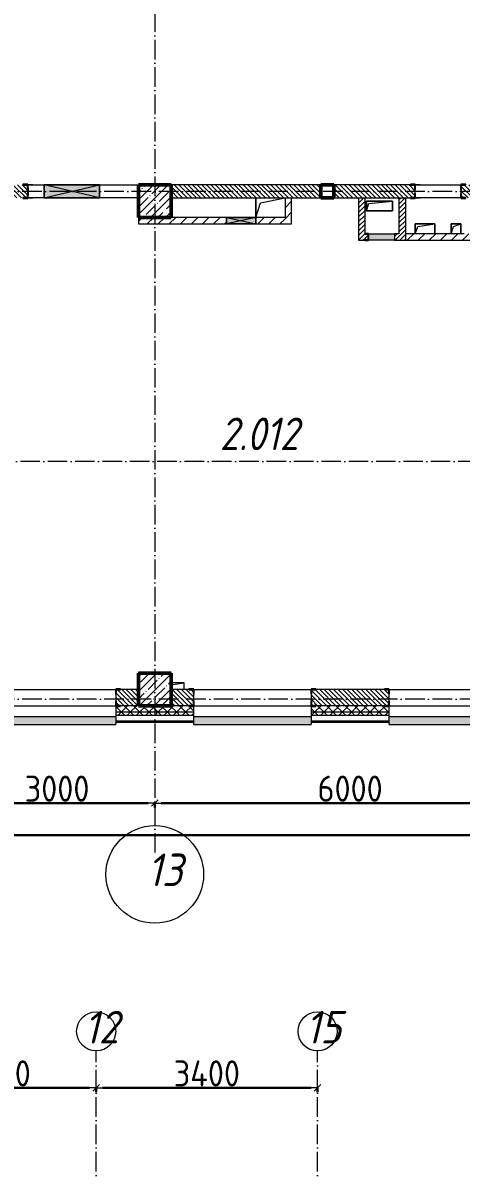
# Model space of a CAD drawing. Header units: millimetres. Extents: x -213536 to 1564669, y -45299 to 942238.
# Drawn here: x 3333 to 10062, y 507097 to 524684 of the extents above; entities that cross this region are included whole.
import ezdxf

# ---------------------------------------------------------------- set-up
doc = ezdxf.new("R2010")
doc.units = ezdxf.units.MM
doc.linetypes.add('50_200_ШТРИХ_1Т_ш5_п1_п1_', pattern=[700, 500, -100, 0, -100])
for name, color, linetype, lineweight in [('3.1) ЖБ окна 1.2 м', 102, 'Continuous', 30), ('3.3) Вычитаем ЖБбалки 0.4м -', 31, 'Continuous', 30), ('A-____-____-DIMS', 7, 'Continuous', 9), ('A-DETL-GENF-OTLN', 7, 'Continuous', 9), ('A-FLOR-____-OTLN', 7, 'Continuous', 9), ('A-GENM-____-MCUT', 7, 'Continuous', 25), ('A-GENM-____-OTLN', 7, 'Continuous', 9), ('A-GENM-____-OTLN-1', 7, 'Continuous', 25), ('A-GLAZ-____-OTLN', 7, 'Continuous', 9), ('A-WALL-____-MCUT', 7, 'Continuous', 13), ('A-WALL-____-MCUT-1', 7, 'Continuous', 9), ('A-WALL-____-OTLN', 7, 'Continuous', 9), ('A-WALL-____-PATT-1', 7, 'Continuous', 9), ('A-WALL-FNSH-MCUT-1', 7, 'Continuous', 9), ('I-WALL-____-OTLN', 7, 'Continuous', 9), ('S-COLS-____-MCUT', 7, 'Continuous', 50), ('S-COLS-____-OTLN', 7, 'Continuous', 9), ('S-GRID-____-IDEN', 7, 'Continuous', 9), ('S-GRID-____-OTLN-1', 7, '50_200_ШТРИХ_1Т_ш5_п1_п1_', 9), ('Марки помещений', 7, 'Continuous', 9)]:
    doc.layers.add(name, color=color, linetype=linetype, lineweight=lineweight)
doc.layers.add('A-GLAZ-____-OTLN-1', color=7, linetype='Continuous', lineweight=9, true_color=0xc0c0c0)
doc.styles.add('ISOCPEUR_I', font='isocpeui.ttf', dxfattribs={"width": 0.9, "height": 2.5})
doc.styles.add('ISOCPEUR_I_2', font='isocpeui.ttf', dxfattribs={"width": 0.85, "height": 2.3})
doc.styles.add('ISOCPEUR_I_9', font='isocpeui.ttf', dxfattribs={"width": 0.9, "height": 250})
doc.styles.add('СПДС', font='isocpeur.ttf', dxfattribs={"width": 0.9})
doc.dimstyles.new('Размера А3', dxfattribs={"dimtxt": 200, "dimasz": 100, "dimexe": 70, "dimexo": 100, "dimgap": 20, "dimtad": 1, "dimdec": 0, "dimrnd": 10, "dimzin": 0, "dimdsep": 46, "dimtxsty": 'СПДС', "dimblk": 'ARROWHEAD_6', "dimcen": 1, "dimclrd": 256, "dimclre": 256, "dimclrt": 256, "dimazin": 0, "dimtfac": 1, "dimtdec": 0, "dimtmove": 2, "dimatfit": 3, "dimfxl": 1, "dimtolj": 1, "dimtzin": 0, "dimarcsym": 0})
pattern_1 = [(45, (-15591.66, 459015.94), (-70.71068, 70.71068), []), (135, (-15591.66, 459015.94), (-70.71068, -70.71068), [])]
pattern_2 = [(135, (-15591.663, 459015.94), (-35.35534, -35.35534), [])]
pattern_3 = [(45, (-15591.663, 459015.94), (-35.35534, 35.35534), [])]
pattern_4 = [(45, (-15591.66, 459015.94), (-84.85281, 84.85281), [])]

# ---------------------------------------------------------------- blocks, each defined once
blk = doc.blocks.new('BSC_Колонна _Прямоугольная - 500х500-V49-АР1_План отверстий 2 этажа в осях 1-64_Ю-ЯЯ')
at = {"layer": 'S-COLS-____-OTLN'}
h = blk.add_hatch(dxfattribs=at)
h.set_pattern_fill('FP_59', color=256, style=0, pattern_type=2)
h.set_pattern_definition([(45, (-20950, -55431.04), (-114.04925, 114.04925), []), (45, (-20835.95, -55431.04), (-114.04925, 114.04925), [201.613, -40.323, 3.353, -36.97])])
h.paths.add_polyline_path([(-250, -250), (250, -250), (250, 250), (-250, 250)], flags=0)
at = {"layer": 'S-COLS-____-MCUT'}
for p, q in [((250, 250), (-250, 250)), ((-250, 250), (-250, -250)), ((250, -250), (250, 250)), ((-250, -250), (250, -250))]:
    blk.add_line(p, q, dxfattribs=at)
blk = doc.blocks.new('BSC_Колонна _Прямоугольная - 500х500-V50-АР1_План отверстий 2 этажа в осях 1-64_Ю-ЯЯ')
at = {"layer": 'S-COLS-____-OTLN'}
h = blk.add_hatch(dxfattribs=at)
h.set_pattern_fill('FP_60', color=256, style=0, pattern_type=2)
h.set_pattern_definition([(45, (-20950, -62931.04), (-114.04925, 114.04925), []), (45, (-20835.95, -62931.04), (-114.04925, 114.04925), [201.613, -40.323, 3.353, -36.97])])
h.paths.add_polyline_path([(-250, -250), (250, -250), (250, 250), (-250, 250)], flags=0)
at = {"layer": 'S-COLS-____-MCUT'}
for p, q in [((250, 250), (-250, 250)), ((-250, 250), (-250, -250)), ((250, -250), (250, 250)), ((-250, -250), (250, -250))]:
    blk.add_line(p, q, dxfattribs=at)
blk = doc.blocks.new('Фахверк_СКБ_Уголок - 250_2700-27497298-АР1_План отверстий 2 этажа в осях 1-64_Ю-ЯЯ')
at = {"layer": 'A-GENM-____-MCUT'}
for p, q in [((200, 181), (125, 181)), ((125, 181), (125, 106)), ((200, 175), (200, 181)), ((125, 106), (131, 106)), ((131, 106), (131, 175)), ((131, 175), (200, 175)), ((131, -6), (125, -6)), ((125, -6), (125, -81)), ((125, -81), (200, -81)), ((131, -75), (131, -6)), ((200, -75), (131, -75)), ((200, -81), (200, -75))]:
    blk.add_line(p, q, dxfattribs=at)
blk = doc.blocks.new('154_Стойка_СКБ_Уголок - СМ-2180_200-28268025-АР1_План отверстий 2 этажа в осях 1-64_Ю-ЯЯ')
at = {"layer": 'A-GENM-____-MCUT'}
for p, q in [((125, 156), (125, 81)), ((200, 156), (125, 156)), ((125, 81), (131, 81)), ((131, 19), (125, 19)), ((125, 19), (125, -56)), ((131, 81), (131, 150)), ((131, 150), (200, 150)), ((131, -50), (131, 19)), ((200, 150), (200, 156)), ((125, -56), (200, -56)), ((200, -50), (131, -50)), ((200, -56), (200, -50))]:
    blk.add_line(p, q, dxfattribs=at)
blk = doc.blocks.new('Фахверк_СКБ_Уголок - 200_3960_зеркало-28268689-АР1_План отверстий 2 этажа в осях 1-64_Ю-ЯЯ')
at = {"layer": 'A-GENM-____-MCUT'}
for p, q in [((200, 156), (125, 156)), ((125, 156), (125, 81)), ((125, 81), (131, 81)), ((131, 19), (125, 19)), ((125, 19), (125, -56)), ((131, 81), (131, 150)), ((131, 150), (200, 150)), ((131, -50), (131, 19)), ((200, 150), (200, 156)), ((125, -56), (200, -56)), ((200, -50), (131, -50)), ((200, -56), (200, -50))]:
    blk.add_line(p, q, dxfattribs=at)
blk = doc.blocks.new('Стойка_Влож_Уголок_Опорный - Уголок-28213941-АР1_План отверстий 2 этажа в осях 1-64_Ю-ЯЯ')
at = {"layer": 'A-GENM-____-OTLN'}
for p, q in [((-212, -6), (-212, 0)), ((0, 0), (0, -6)), ((-212, -75), (-212, -6)), ((-212, -6), (-206, -6)), ((-212, -75), (-206, -75)), ((-6, -6), (0, -6)), ((-6, -75), (0, -75)), ((0, -6), (0, -75))]:
    blk.add_line(p, q, dxfattribs=at)
blk = doc.blocks.new('154_Стойка_СКБ_Уголок - СМ-2480_200-28346303-АР1_План отверстий 2 этажа в осях 1-64_Ю-ЯЯ')
at = {"layer": 'A-GENM-____-MCUT'}
for p, q in [((125, 156), (125, 81)), ((200, 156), (125, 156)), ((125, 81), (131, 81)), ((131, 19), (125, 19)), ((125, 19), (125, -56)), ((131, 81), (131, 150)), ((131, 150), (200, 150)), ((131, -50), (131, 19)), ((200, 150), (200, 156)), ((125, -56), (200, -56)), ((200, -50), (131, -50)), ((200, -56), (200, -50))]:
    blk.add_line(p, q, dxfattribs=at)
blk = doc.blocks.new('Стойка_Влож_Полоса боковая - Полоса-V150-АР1_План отверстий 2 этажа в осях 1-64_Ю-ЯЯ')
at = {"layer": 'A-GENM-____-OTLN'}
for p, q in [((-5, 60), (0, 60)), ((-5, -60), (-5, 60)), ((0, 31), (0, -31)), ((0, -60), (-5, -60))]:
    blk.add_line(p, q, dxfattribs=at)
blk = doc.blocks.new('AR_Отверстие Ниша - Лючок-32403922-АР1_План отверстий 2 этажа в осях 1-64_Ю-ЯЯ')
at = {"layer": 'A-GLAZ-____-OTLN'}
blk.add_hatch(color=256, dxfattribs=at).paths.add_polyline_path([(-200, 50), (-200, -50), (200, -50), (200, 50)], flags=0)
for p, q in [((-200, 50), (200, 50)), ((-200, -50), (-200, 50)), ((200, -50), (-200, -50))]:
    blk.add_line(p, q, dxfattribs=at)
blk = doc.blocks.new('154_Фахверк_СКБ_Швеллер - Тип_100_3960_зеркало-29769493-АР1_План отверстий 2 этажа в осях 1-64_Ю-ЯЯ')
at = {"layer": 'A-GENM-____-MCUT'}
for p, q in [((175, 50), (125, 50)), ((125, 50), (125, -50)), ((128, 47), (175, 47)), ((128, -47), (128, 47)), ((175, 47), (175, 50)), ((125, -50), (175, -50)), ((175, -47), (128, -47)), ((175, -50), (175, -47))]:
    blk.add_line(p, q, dxfattribs=at)
blk = doc.blocks.new('AR_Отверстие прямоугольное _в плите_ - AR_Отверстие прямоугольное _в плите_-30229441-АР1_План отверстий 2 этажа в осях 1-64_Ю-ЯЯ')
at = {"layer": 'A-GENM-____-OTLN'}
for p, q in [((150, 75), (-150, 75)), ((-150, 75), (-150, -75)), ((-150, -75), (-113, 37)), ((-113, 37), (150, 75)), ((150, -75), (150, 75))]:
    blk.add_line(p, q, dxfattribs=at)
blk = doc.blocks.new('AR_Отверстие прямоугольное _в плите_ - AR_Отверстие прямоугольное _в плите_-30423627-АР1_План отверстий 2 этажа в осях 1-64_Ю-ЯЯ')
at = {"layer": 'A-GENM-____-OTLN'}
for p, q in [((75, 75), (-75, 75)), ((-75, 75), (-75, -75)), ((-75, -75), (-37, 37)), ((-37, 37), (75, 75)), ((75, -75), (75, 75))]:
    blk.add_line(p, q, dxfattribs=at)
blk = doc.blocks.new('AR_Отверстие прямоугольное _в плите_ - AR_Отверстие прямоугольное _в плите_-V155-АР1_План отверстий 2 этажа в осях 1-64_Ю-ЯЯ')
at = {"layer": 'A-GENM-____-OTLN'}
for p, q in [((200, 75), (-200, 75)), ((-200, 75), (-200, -75)), ((-200, -75), (-163, 37)), ((-163, 37), (200, 75)), ((200, -75), (200, 75)), ((-200, -75), (200, -75))]:
    blk.add_line(p, q, dxfattribs=at)
blk = doc.blocks.new('AR_Отверстие прямоугольное _в плите_ - AR_Отверстие прямоугольное _в плите_-V167-АР1_План отверстий 2 этажа в осях 1-64_Ю-ЯЯ')
at = {"layer": 'A-GENM-____-OTLN'}
for p, q in [((100, 50), (-100, 50)), ((-100, -50), (-75, 25)), ((-75, 25), (100, 50)), ((100, -50), (100, 50))]:
    blk.add_line(p, q, dxfattribs=at)
blk = doc.blocks.new('AR_Отверстие прямоугольное _в плите_ - AR_Отверстие прямоугольное _в плите_-V196-АР1_План отверстий 2 этажа в осях 1-64_Ю-ЯЯ')
at = {"layer": 'A-GENM-____-OTLN'}
for p, q in [((-225, 150), (-225, -150)), ((-225, -150), (-150, 75)), ((-150, 75), (225, 150))]:
    blk.add_line(p, q, dxfattribs=at)
blk = doc.blocks.new('Отлив_СКБ - Отлив витража_120_НВФ-31885687-АР1_План отверстий 2 этажа в осях 1-64_Ю-ЯЯ')
at = {"layer": 'A-GLAZ-____-OTLN-1'}
for points in [[(0, 0), (0, -2), (1800, -2), (1800, 0), (1023, 0)], [(0, -83), (0, -120), (1800, -120), (1800, -2), (0, -2), (0, -63)]]:
    blk.add_hatch(color=256, dxfattribs=at).paths.add_polyline_path(points, flags=0)
at = {"layer": 'A-GLAZ-____-OTLN'}
for p, q in [((0, 0), (1800, 0)), ((1800, -2), (0, -2)), ((0, -120), (0, -83)), ((0, -120), (1800, -120)), ((1800, -83), (1800, -120))]:
    blk.add_line(p, q, dxfattribs=at)
blk = doc.blocks.new('BSC_Колонна _Прямоугольная1 - 200х200 _металл_-35201446-АР1_План отверстий 2 этажа в осях 1-64_Ю-ЯЯ')
at = {"layer": 'S-COLS-____-MCUT'}
for p, q in [((100, 100), (-100, 100)), ((-100, 100), (-100, -100)), ((100, -100), (100, 100)), ((-100, -100), (100, -100))]:
    blk.add_line(p, q, dxfattribs=at)
blk = doc.blocks.new('AR_Отверстие прямоугольное _в стене_ - AR_Отверстие прямоугольное _в стене__ОВ-36815002-АР1_План отверстий 2 этажа в осях 1-64_Ю-ЯЯ')
at = {"layer": 'A-GLAZ-____-OTLN'}
blk.add_hatch(color=256, dxfattribs=at).paths.add_polyline_path([(225, -50), (225, 50), (-225, 50), (-225, -50)], flags=0)
at = {"layer": 'A-DETL-GENF-OTLN'}
for p, q in [((-225, -50), (-225, 50)), ((-225, 50), (225, 50)), ((225, 50), (-225, -50)), ((-225, 50), (225, -50)), ((225, 50), (-225, 50)), ((-225, 50), (-225, -50)), ((225, 50), (225, -50)), ((225, -50), (225, 50)), ((225, -50), (-225, -50)), ((-225, -50), (225, -50))]:
    blk.add_line(p, q, dxfattribs=at)
blk = doc.blocks.new('AR_Отверстие прямоугольное _в стене_ - AR_Отверстие прямоугольное _в стене__ОВ-36798040-АР1_План отверстий 2 этажа в осях 1-64_Ю-ЯЯ')
at = {"layer": 'A-GLAZ-____-OTLN'}
blk.add_hatch(color=256, dxfattribs=at).paths.add_polyline_path([(425, -100), (425, 100), (-425, 100), (-425, -100)], flags=0)
at = {"layer": 'A-DETL-GENF-OTLN'}
for p, q in [((-425, -100), (-425, 100)), ((-425, 100), (425, 100)), ((425, 100), (-425, -100)), ((-425, 100), (425, -100)), ((425, 100), (-425, 100)), ((-425, 100), (-425, -100)), ((425, 100), (425, -100)), ((425, -100), (425, 100)), ((425, -100), (-425, -100)), ((-425, -100), (425, -100))]:
    blk.add_line(p, q, dxfattribs=at)
blk = doc.blocks.new('Ось сетки - Круг_Ø6_00__ISO-2_5_0_9K_-25732049-АР1_План отверстий 2 этажа в осях 1-64_А-ГГ')
at = {"layer": 'S-GRID-____-IDEN'}
blk.add_circle((0, 0), 3, dxfattribs=at)
blk = doc.blocks.new('Ось сетки - Круг_Ø6_00__ISO-2_5_0_9K_-25732049-АР1_План отверстий 2 этажа в осях 1-64_Ю-ЯЯ')
at = {"layer": 'S-GRID-____-IDEN'}
blk.add_circle((0, 0), 3, dxfattribs=at)
blk = doc.blocks.new('ARROWHEAD_6')
at = {"color": 0, "linetype": 'Continuous'}
for p, q in [((0, 0), (-1, 0)), ((-0.5, -0.5), (0.5, 0.5))]:
    blk.add_line(p, q, dxfattribs=at)
blk = doc.blocks.new('*D5564')
at = {"layer": 'A-____-____-DIMS', "lineweight": -2, "transparency": 16777216}
for p, q in [((2358, 512710), (2358, 512634)), ((2458, 512704), (5258, 512704)), ((5358, 512710), (5358, 512634))]:
    blk.add_line(p, q, dxfattribs=at)
at = {"layer": 'Defpoints', "color": 0, "lineweight": 30, "transparency": 16777216}
for p in [(2358, 512810), (5358, 512810), (5358, 512704)]:
    blk.add_point(p, dxfattribs=at)
at = {"layer": 'A-____-____-DIMS', "lineweight": -2, "transparency": 16777216, "xscale": 100, "yscale": 100, "zscale": 100, "rotation": 180}
blk.add_blockref('ARROWHEAD_6', (2358, 512704), dxfattribs=at)
at = {"layer": 'A-____-____-DIMS', "lineweight": -2, "transparency": 16777216, "xscale": 100, "yscale": 100, "zscale": 100}
blk.add_blockref('ARROWHEAD_6', (5358, 512704), dxfattribs=at)
at = {"layer": 'A-____-____-DIMS', "transparency": 16777216, "insert": (3858, 512924), "char_height": 400, "width": 2.49, "attachment_point": 5, "style": 'СПДС'}
blk.add_mtext('\\A1;3000', dxfattribs=at)
blk = doc.blocks.new('*D5565')
at = {"layer": 'A-____-____-DIMS', "lineweight": -2, "transparency": 16777216}
for p, q in [((5358, 512710), (5358, 512634)), ((5458, 512704), (11258, 512704)), ((11358, 512710), (11358, 512634))]:
    blk.add_line(p, q, dxfattribs=at)
at = {"layer": 'Defpoints', "color": 0, "lineweight": 30, "transparency": 16777216}
for p in [(5358, 512810), (11358, 512810), (11358, 512704)]:
    blk.add_point(p, dxfattribs=at)
at = {"layer": 'A-____-____-DIMS', "lineweight": -2, "transparency": 16777216, "xscale": 100, "yscale": 100, "zscale": 100, "rotation": 180}
blk.add_blockref('ARROWHEAD_6', (5358, 512704), dxfattribs=at)
at = {"layer": 'A-____-____-DIMS', "lineweight": -2, "transparency": 16777216, "xscale": 100, "yscale": 100, "zscale": 100}
blk.add_blockref('ARROWHEAD_6', (11358, 512704), dxfattribs=at)
at = {"layer": 'A-____-____-DIMS', "transparency": 16777216, "insert": (8358, 512924), "char_height": 400, "width": 2.49, "attachment_point": 5, "style": 'СПДС'}
blk.add_mtext('\\A1;6000', dxfattribs=at)
blk = doc.blocks.new('*D5556')
at = {"layer": 'A-____-____-DIMS', "lineweight": -2, "transparency": 16777216}
for p, q in [((-17942, 512214), (-17942, 512138)), ((-17842, 512208), (55358, 512208)), ((55458, 512214), (55458, 512138))]:
    blk.add_line(p, q, dxfattribs=at)
at = {"layer": 'Defpoints', "color": 0, "lineweight": 30, "transparency": 16777216}
for p in [(-17942, 512314), (55458, 512314), (55458, 512208)]:
    blk.add_point(p, dxfattribs=at)
at = {"layer": 'A-____-____-DIMS', "lineweight": -2, "transparency": 16777216, "xscale": 100, "yscale": 100, "zscale": 100, "rotation": 180}
blk.add_blockref('ARROWHEAD_6', (-17942, 512208), dxfattribs=at)
at = {"layer": 'A-____-____-DIMS', "lineweight": -2, "transparency": 16777216, "xscale": 100, "yscale": 100, "zscale": 100}
blk.add_blockref('ARROWHEAD_6', (55458, 512208), dxfattribs=at)
at = {"layer": 'A-____-____-DIMS', "transparency": 16777216, "insert": (18758, 512428), "char_height": 400, "width": 3.19, "attachment_point": 5, "style": 'СПДС'}
blk.add_mtext('\\A1;73400', dxfattribs=at)
blk = doc.blocks.new('*D5652')
at = {"layer": 'A-____-____-DIMS', "lineweight": -2, "transparency": 16777216}
for p, q in [((1458, 508337), (1458, 508261)), ((1558, 508331), (4358, 508331)), ((4458, 508337), (4458, 508261))]:
    blk.add_line(p, q, dxfattribs=at)
at = {"layer": 'Defpoints', "color": 0, "lineweight": 30, "transparency": 16777216}
for p in [(1458, 508437), (4458, 508437), (4458, 508331)]:
    blk.add_point(p, dxfattribs=at)
at = {"layer": 'A-____-____-DIMS', "lineweight": -2, "transparency": 16777216, "xscale": 100, "yscale": 100, "zscale": 100, "rotation": 180}
blk.add_blockref('ARROWHEAD_6', (1458, 508331), dxfattribs=at)
at = {"layer": 'A-____-____-DIMS', "lineweight": -2, "transparency": 16777216, "xscale": 100, "yscale": 100, "zscale": 100}
blk.add_blockref('ARROWHEAD_6', (4458, 508331), dxfattribs=at)
at = {"layer": 'A-____-____-DIMS', "transparency": 16777216, "insert": (2958, 508551), "char_height": 400, "attachment_point": 5, "style": 'СПДС'}
blk.add_mtext('\\A1;3000', dxfattribs=at)
blk = doc.blocks.new('*D5653')
at = {"layer": 'A-____-____-DIMS', "lineweight": -2, "transparency": 16777216}
for p, q in [((4458, 508337), (4458, 508261)), ((4558, 508331), (7758, 508331)), ((7858, 508337), (7858, 508261))]:
    blk.add_line(p, q, dxfattribs=at)
at = {"layer": 'Defpoints', "color": 0, "lineweight": 30, "transparency": 16777216}
for p in [(4458, 508437), (7858, 508437), (7858, 508331)]:
    blk.add_point(p, dxfattribs=at)
at = {"layer": 'A-____-____-DIMS', "lineweight": -2, "transparency": 16777216, "xscale": 100, "yscale": 100, "zscale": 100, "rotation": 180}
blk.add_blockref('ARROWHEAD_6', (4458, 508331), dxfattribs=at)
at = {"layer": 'A-____-____-DIMS', "lineweight": -2, "transparency": 16777216, "xscale": 100, "yscale": 100, "zscale": 100}
blk.add_blockref('ARROWHEAD_6', (7858, 508331), dxfattribs=at)
at = {"layer": 'A-____-____-DIMS', "transparency": 16777216, "insert": (6158, 508551), "char_height": 400, "attachment_point": 5, "style": 'СПДС'}
blk.add_mtext('\\A1;3400', dxfattribs=at)
blk = doc.blocks.new('2этаж')
at = {"layer": 'S-GRID-____-OTLN-1', "color": 251, "ltscale": 0.6, "true_color": 0x636466}
for p, q in [((5358.3, 549630.9), (5358.3, 511907.5)), ((88482.7, 522097), (-20260.4, 522097)), ((59888.4, 517947), (-20260.4, 517947)), ((88482.7, 514297), (-20260.4, 514297)), ((4458.3, 454533.3), (4458.3, 508896.9)), ((7858.3, 454533.3), (7858.3, 508896.9))]:
    blk.add_line(p, q, dxfattribs=at)
at = {"layer": 'S-GRID-____-IDEN', "xscale": 250, "yscale": 250, "zscale": 99.99999999999993, "rotation": 180}
blk.add_blockref('Ось сетки - Круг_Ø6_00__ISO-2_5_0_9K_-25732049-АР1_План отверстий 2 этажа в осях 1-64_Ю-ЯЯ', (5358.3, 511607.5), dxfattribs=at)
at = {"layer": 'S-GRID-____-IDEN', "char_height": 500, "width": 346.329, "attachment_point": 1}
for s, insert, style in [('13', (5243.2, 511927.3), 'ISOCPEUR_I_9'), ('12', (4272.7, 509511.5), 'ISOCPEUR_I'), ('15', (7672.7, 509511.5), 'ISOCPEUR_I')]:
    blk.add_mtext(s, dxfattribs=dict(at, insert=insert, style=style))
at = {"layer": 'A-____-____-DIMS'}
for base, p1, p2, picture, middle in [((5358.3, 512704.4), (2358.3, 512810.5), (5358.3, 512810.5), '*D5564', (3858.3, 512924.4)), ((11358.3, 512704.4), (5358.3, 512810.5), (11358.3, 512810.5), '*D5565', (8358.3, 512924.4)), ((55458.3, 512207.6), (-17941.7, 512313.7), (55458.3, 512313.7), '*D5556', (18758.3, 512427.6)), ((4458.3, 508330.7), (1458.3, 508436.8), (4458.3, 508436.8), '*D5652', (2958.3, 508550.7)), ((7858.3, 508330.7), (4458.3, 508436.8), (7858.3, 508436.8), '*D5653', (6158.3, 508550.7))]:
    dim = blk.add_linear_dim(base=base, p1=p1, p2=p2, dimstyle='Размера А3', override={"dimtxt": 400}, dxfattribs=at)
    dim.commit()
    dim.dimension.update_dxf_attribs({"geometry": picture, "text_midpoint": middle})

msp = doc.modelspace()

# ---------------------------------------------------------------- hatches: boundary and pattern name
at = {"layer": 'A-WALL-____-PATT-1'}
h = msp.add_hatch(dxfattribs=at)
h.set_pattern_fill('FP_6', color=256, style=0, pattern_type=2)
h.set_pattern_definition(pattern_2)
h.paths.add_polyline_path([(3333.3, 521997), (3402.3, 521997), (3402.3, 522066), (3408.3, 522066), (3408.3, 522128), (3402.3, 522128), (3402.3, 522197), (2608.3, 522197), (2608.3, 521997)], flags=0)
h = msp.add_hatch(dxfattribs=at)
h.set_pattern_fill('FP_6', color=256, style=0, pattern_type=2)
h.set_pattern_definition(pattern_2)
h.paths.add_polyline_path([(11014.3, 521997), (11108.3, 521997), (11108.3, 522197), (11014.3, 522197), (11014.3, 522128), (11008.3, 522128), (11008.3, 522066), (11014.3, 522066)], flags=0)
h.paths.add_polyline_path([(8108.3, 521997), (9352.3, 521997), (9352.3, 522066), (9358.3, 522066), (9358.3, 522128), (9352.3, 522128), (9352.3, 522197), (8108.3, 522197), (8108.3, 522023.4)], flags=0)
h.paths.add_polyline_path([(7908.3, 521997), (7908.3, 522197), (5608.3, 522197), (5608.3, 521997), (7370.7, 521997)], flags=0)
h.paths.add_polyline_path([(10108.3, 521997), (10302.3, 521997), (10302.3, 522066), (10308.3, 522066), (10308.3, 522128), (10302.3, 522128), (10302.3, 522197), (10064.3, 522197), (10064.3, 522128), (10058.3, 522128), (10058.3, 522066), (10064.3, 522066), (10064.3, 521997)], flags=0)
h = msp.add_hatch(dxfattribs=at)
h.set_pattern_fill('FP_4', color=256, style=0, pattern_type=2)
h.set_pattern_definition(pattern_4)
h.paths.add_polyline_path([(7370.7, 521597), (7458.3, 521597), (7458.3, 521997), (7358.3, 521997), (7358.3, 521597)], flags=0)
h = msp.add_hatch(dxfattribs=at)
h.set_pattern_fill('FP_5', color=256, style=0, pattern_type=2)
h.set_pattern_definition(pattern_3)
h.paths.add_polyline_path([(8588.3, 521347), (8588.3, 521997), (8488.3, 521997), (8488.3, 521347)], flags=0)
h = msp.add_hatch(dxfattribs=at)
h.set_pattern_fill('FP_5', color=256, style=0, pattern_type=2)
h.set_pattern_definition(pattern_3)
h.paths.add_polyline_path([(9138.2, 521347), (9208.3, 521347), (9208.3, 521997), (9108.3, 521997), (9108.3, 521347)], flags=0)
h = msp.add_hatch(dxfattribs=at)
h.set_pattern_fill('FP_4', color=256, style=0, pattern_type=2)
h.set_pattern_definition(pattern_4)
h.paths.add_polyline_path([(7358.3, 521597), (7358.3, 521697), (6908.3, 521697), (6908.3, 521597)], flags=0)
h.paths.add_polyline_path([(6458.3, 521597), (6458.3, 521697), (5108.3, 521697), (5108.3, 521597), (5608.3, 521597)], flags=0)
h = msp.add_hatch(dxfattribs=at)
h.set_pattern_fill('FP_5', color=256, style=0, pattern_type=2)
h.set_pattern_definition(pattern_3)
h.paths.add_polyline_path([(9108.3, 521347), (9108.3, 521447), (9038.3, 521447), (9038.3, 521347)], flags=0)
h.paths.add_polyline_path([(8588.3, 521350), (8635.3, 521350), (8635.3, 521444), (8588.3, 521444), (8588.3, 521397)], flags=0)
h = msp.add_hatch(dxfattribs=at)
h.set_pattern_fill('FP_4', color=256, style=0, pattern_type=2)
h.set_pattern_definition(pattern_4)
h.paths.add_polyline_path([(11258.3, 521347), (11258.3, 521447), (9208.3, 521447), (9208.3, 521347), (10905.7, 521347)], flags=0)
h = msp.add_hatch(dxfattribs=at)
h.set_pattern_fill('FP_6', color=256, style=0, pattern_type=2)
h.set_pattern_definition(pattern_2)
h.paths.add_polyline_path([(4764.3, 514197), (5108.3, 514197), (5108.3, 514447), (4764.3, 514447), (4764.3, 514378), (4758.3, 514378), (4758.3, 514266), (4764.3, 514266)], flags=0)
h.paths.add_polyline_path([(2951.9, 514197), (2952.3, 514197), (2952.3, 514266), (2958.3, 514266), (2958.3, 514378), (2952.3, 514378), (2951.9, 514447), (2608.3, 514447), (2608.3, 514197), (2883.3, 514197)], flags=0)
h = msp.add_hatch(dxfattribs=at)
h.set_pattern_fill('FP_6', color=256, style=0, pattern_type=2)
h.set_pattern_definition(pattern_2)
h.paths.add_polyline_path([(10905.7, 514197), (11108.3, 514197), (11108.3, 514447), (10764.3, 514447), (10764.3, 514378), (10758.3, 514378), (10758.3, 514266), (10764.3, 514266), (10764.3, 514197), (10833.3, 514197)], flags=0)
h.paths.add_polyline_path([(8883.3, 514197), (8952.3, 514197), (8952.3, 514266), (8958.3, 514266), (8958.3, 514378), (8952.3, 514378), (8952.3, 514447), (7764.3, 514447), (7764.3, 514378), (7758.3, 514378), (7758.3, 514266), (7764.3, 514266), (7764.3, 514197), (8254.4, 514197)], flags=0)
h.paths.add_polyline_path([(5702.3, 514197), (5952.3, 514197), (5952.3, 514266), (5958.3, 514266), (5958.3, 514378), (5952.3, 514378), (5952.3, 514447), (5608.3, 514447), (5608.3, 514197)], flags=0)
h = msp.add_hatch(dxfattribs=at)
h.set_pattern_fill('FP_1', color=256, style=0, pattern_type=2)
h.set_pattern_definition(pattern_1)
h.paths.add_polyline_path([(58708.3, 514047), (58708.3, 514097), (52358.3, 514097), (52358.3, 514047), (58628.2, 514047)], flags=0)
h.paths.add_polyline_path([(51358.3, 514047), (51358.3, 514097), (49408.3, 514097), (49408.3, 514047), (49790.7, 514047)], flags=0)
h.paths.add_polyline_path([(48408.3, 514047), (48408.3, 514097), (47308.3, 514097), (47308.3, 514047), (48023.2, 514047)], flags=0)
h.paths.add_polyline_path([(45508.3, 514047), (45508.3, 514097), (44308.3, 514097), (44308.3, 514047), (44488.2, 514047)], flags=0)
h.paths.add_polyline_path([(42508.3, 514047), (42508.3, 514097), (41308.3, 514097), (41308.3, 514047), (41836.9, 514047)], flags=0)
h.paths.add_polyline_path([(39508.3, 514047), (39508.3, 514097), (38308.3, 514097), (38308.3, 514047), (39185.7, 514047)], flags=0)
h.paths.add_polyline_path([(35308.3, 514047), (36508.3, 514047), (36508.3, 514097), (35308.3, 514097)], flags=0)
h.paths.add_polyline_path([(32999.4, 514047), (33508.3, 514047), (33508.3, 514097), (32308.3, 514097), (32308.3, 514047)], flags=0)
h.paths.add_polyline_path([(28758.3, 514047), (30508.3, 514047), (30508.3, 514097), (28758.3, 514097)], flags=0)
h.paths.add_polyline_path([(25758.3, 514047), (26958.3, 514047), (26958.3, 514097), (25758.3, 514097)], flags=0)
h.paths.add_polyline_path([(23958.3, 514047), (23958.3, 514097), (22758.3, 514097), (22758.3, 514047), (23278.2, 514047)], flags=0)
h.paths.add_polyline_path([(17958.3, 514047), (17958.3, 514097), (16758.3, 514097), (16758.3, 514047)], flags=0)
h.paths.add_polyline_path([(19758.3, 514047), (20958.3, 514047), (20958.3, 514097), (19758.3, 514097)], flags=0)
h.paths.add_polyline_path([(14958.3, 514047), (14958.3, 514097), (13758.3, 514097), (13758.3, 514047), (14440.7, 514047)], flags=0)
h.paths.add_polyline_path([(11958.3, 514047), (11958.3, 514097), (10758.3, 514097), (10758.3, 514047), (11789.4, 514047)], flags=0)
h.paths.add_polyline_path([(7758.3, 514047), (8958.3, 514047), (8958.3, 514097), (7758.3, 514097)], flags=0)
h.paths.add_polyline_path([(5958.3, 514047), (5958.3, 514097), (4758.3, 514097), (4758.3, 514047), (5603.2, 514047)], flags=0)
h.paths.add_polyline_path([(2951.9, 514047), (2958.3, 514047), (2958.3, 514097), (1758.3, 514097), (1758.3, 514047), (2068.2, 514047)], flags=0)
h.paths.add_polyline_path([(758.3, 514047), (758.3, 514097), (-9041.7, 514097), (-9041.7, 514047), (300.7, 514047)], flags=0)
h.paths.add_polyline_path([(-10041.7, 514047), (-10041.7, 514097), (-18141.7, 514097), (-18141.7, 514047), (-12071.8, 514047)], flags=0)
h = msp.add_hatch(dxfattribs=at)
h.set_pattern_fill('FP_1', color=256, style=0, pattern_type=2)
h.set_pattern_definition(pattern_1)
h.paths.add_polyline_path([(58628.2, 514097), (58708.3, 514097), (58708.3, 514197), (52358.3, 514197), (52358.3, 514097), (55093.2, 514097)], flags=0)
h.paths.add_polyline_path([(49408.3, 514097), (51358.3, 514097), (51358.3, 514197), (49483.3, 514197), (49483.3, 514191), (49408.3, 514191)], flags=0)
h.paths.add_polyline_path([(48408.3, 514097), (48408.3, 514191), (48333.3, 514191), (48333.3, 514197), (47383.3, 514197), (47383.3, 514191), (47308.3, 514191), (47308.3, 514097), (48023.2, 514097)], flags=0)
h.paths.add_polyline_path([(44488.2, 514097), (45508.3, 514097), (45508.3, 514191), (45433.3, 514191), (45433.3, 514197), (44383.3, 514197), (44383.3, 514191), (44308.3, 514191), (44308.3, 514097), (44383.3, 514097)], flags=0)
h.paths.add_polyline_path([(42508.3, 514097), (42508.3, 514191), (42433.3, 514191), (42433.3, 514197), (41383.3, 514197), (41383.3, 514191), (41308.3, 514191), (41308.3, 514097), (41836.9, 514097)], flags=0)
h.paths.add_polyline_path([(38743.8, 514097), (39508.3, 514097), (39508.3, 514191), (39433.3, 514191), (39433.3, 514197), (38383.3, 514197), (38383.3, 514191), (38308.3, 514191), (38308.3, 514097), (38658.3, 514097)], flags=0)
h.paths.add_polyline_path([(36433.3, 514097), (36508.3, 514097), (36508.3, 514191), (36433.3, 514191), (36433.3, 514197), (35383.3, 514197), (35383.3, 514191), (35308.3, 514191), (35308.3, 514097), (35650.7, 514097)], flags=0)
h.paths.add_polyline_path([(32308.3, 514097), (33508.3, 514097), (33508.3, 514191), (33433.3, 514191), (33433.3, 514197), (32383.3, 514197), (32383.3, 514191), (32308.3, 514191)], flags=0)
h.paths.add_polyline_path([(26883.3, 514097), (26958.3, 514097), (26958.3, 514191), (26883.3, 514191), (26883.3, 514197), (25833.3, 514197), (25833.3, 514191), (25758.3, 514191), (25758.3, 514097), (26813.2, 514097)], flags=0)
h.paths.add_polyline_path([(28833.3, 514097), (30508.3, 514097), (30508.3, 514191), (30433.3, 514191), (30433.3, 514197), (28833.3, 514197), (28833.3, 514191), (28758.3, 514191), (28758.3, 514097)], flags=0)
h.paths.add_polyline_path([(23883.3, 514097), (23958.3, 514097), (23958.3, 514191), (23883.3, 514191), (23883.3, 514197), (22833.3, 514197), (22833.3, 514191), (22758.3, 514191), (22758.3, 514097), (23608.3, 514097)], flags=0)
h.paths.add_polyline_path([(20958.3, 514097), (20958.3, 514191), (20883.3, 514191), (20883.3, 514197), (19833.3, 514197), (19833.3, 514191), (19758.3, 514191), (19758.3, 514097), (20626.9, 514097)], flags=0)
h.paths.add_polyline_path([(16758.3, 514097), (17958.3, 514097), (17958.3, 514191), (17883.3, 514191), (17883.3, 514197), (16833.3, 514197), (16833.3, 514191), (16758.3, 514191)], flags=0)
h.paths.add_polyline_path([(14958.3, 514097), (14958.3, 514191), (14883.3, 514191), (14883.3, 514197), (13833.3, 514197), (13833.3, 514191), (13758.3, 514191), (13758.3, 514097), (14883.3, 514097)], flags=0)
h.paths.add_polyline_path([(11108.3, 514097), (11958.3, 514097), (11958.3, 514191), (11883.3, 514191), (11883.3, 514197), (10833.3, 514197), (10833.3, 514191), (10758.3, 514191), (10758.3, 514097), (10905.7, 514097)], flags=0)
h.paths.add_polyline_path([(8958.3, 514097), (8958.3, 514191), (8883.3, 514191), (8883.3, 514197), (7833.3, 514197), (7833.3, 514191), (7758.3, 514191), (7758.3, 514097), (8254.4, 514097)], flags=0)
h.paths.add_polyline_path([(5958.3, 514097), (5958.3, 514191), (5883.3, 514191), (5883.3, 514197), (4833.3, 514197), (4833.3, 514191), (4758.3, 514191), (4758.3, 514097), (5883.3, 514097)], flags=0)
h.paths.add_polyline_path([(2958.3, 514097), (2958.3, 514191), (2883.3, 514191), (2883.3, 514197), (1833.3, 514197), (1833.3, 514191), (1758.3, 514191), (1758.3, 514097), (2951.9, 514097)], flags=0)
h.paths.add_polyline_path([(758.3, 514097), (758.3, 514191), (683.3, 514191), (683.3, 514197), (-9041.7, 514197), (-9041.7, 514097), (300.7, 514097)], flags=0)
h.paths.add_polyline_path([(-10041.7, 514097), (-10041.7, 514197), (-18041.7, 514197), (-18041.7, 514097), (-12071.8, 514097)], flags=0)
h = msp.add_hatch(dxfattribs=at)
h.set_pattern_fill('FP_3', color=256, style=0, pattern_type=2)
h.set_pattern_definition([(45, (-15591.66, 459015.94), (-85.53659, 85.53659), []), (45, (-15534.64, 459015.94), (-85.53659, 85.53659), [])])
h.paths.add_polyline_path([(29623.3, 513947), (29623.3, 513967), (28758.3, 513967), (28758.3, 513947), (29464.4, 513947)], flags=0)
h.paths.add_polyline_path([(26813.2, 513947), (26958.3, 513947), (26958.3, 513967), (25758.3, 513967), (25758.3, 513947)], flags=0)
h.paths.add_polyline_path([(23278.2, 513947), (23958.3, 513947), (23958.3, 513967), (22758.3, 513967), (22758.3, 513947)], flags=0)
h.paths.add_polyline_path([(20958.3, 513947), (20958.3, 513967), (19758.3, 513967), (19758.3, 513947), (20626.9, 513947)], flags=0)
h.paths.add_polyline_path([(17958.3, 513947), (17958.3, 513967), (16758.3, 513967), (16758.3, 513947)], flags=0)
h.paths.add_polyline_path([(14958.3, 513947), (14958.3, 513967), (13758.3, 513967), (13758.3, 513947), (14440.7, 513947)], flags=0)
h.paths.add_polyline_path([(11789.4, 513947), (11958.3, 513947), (11958.3, 513967), (10758.3, 513967), (10758.3, 513947), (10905.7, 513947)], flags=0)
h.paths.add_polyline_path([(8958.3, 513947), (8958.3, 513967), (7758.3, 513967), (7758.3, 513947), (8254.4, 513947)], flags=0)
h.paths.add_polyline_path([(5603.2, 513947), (5958.3, 513947), (5958.3, 513967), (4758.3, 513967), (4758.3, 513947)], flags=0)
h.paths.add_polyline_path([(1758.3, 513947), (2958.3, 513947), (2958.3, 513967), (1758.3, 513967)], flags=0)
h.paths.add_polyline_path([(758.3, 513947), (758.3, 513967), (-9041.7, 513967), (-9041.7, 513947), (300.7, 513947)], flags=0)
h.paths.add_polyline_path([(-10041.7, 513947), (-10041.7, 513967), (-18271.7, 513967), (-18271.7, 513947), (-12071.8, 513947)], flags=0)

# ---------------------------------------------------------------- linework, layer by layer
at = {"layer": '3.3) Вычитаем ЖБбалки 0.4м -'}
msp.add_lwpolyline([(5108.3, 514447), (5108.3, 514697), (5608.3, 514697), (5608.3, 514447)], dxfattribs=at)
at = {"layer": 'A-FLOR-____-OTLN'}
for p, q in [((6908.3, 521697), (6908.3, 521997)), ((8608.3, 521947), (9008.3, 521947)), ((8608.3, 521797), (8608.3, 521947)), ((9008.3, 521947), (9008.3, 521797)), ((9008.3, 521797), (8608.3, 521797)), ((9358.3, 521597), (9658.3, 521597)), ((9358.3, 521447), (9358.3, 521597)), ((9658.3, 521597), (9658.3, 521447)), ((9908.3, 521597), (10058.3, 521597)), ((9908.3, 521447), (9908.3, 521597)), ((10058.3, 521597), (10058.3, 521447))]:
    msp.add_line(p, q, dxfattribs=at)
at = {"layer": 'A-WALL-____-MCUT'}
for p, q in [((7908.3, 522197), (5608.3, 522197)), ((9283.3, 522197), (8108.3, 522197)), ((9358.3, 522066), (9358.3, 522128)), ((10058.3, 522128), (10058.3, 522066)), ((5608.3, 521997), (7908.3, 521997)), ((8108.3, 521997), (9283.3, 521997)), ((5108.3, 514447), (4833.3, 514447)), ((5883.3, 514447), (5608.3, 514447)), ((8883.3, 514447), (7833.3, 514447)), ((4758.3, 514378), (4758.3, 514266)), ((5958.3, 514266), (5958.3, 514378)), ((7758.3, 514378), (7758.3, 514266)), ((8958.3, 514266), (8958.3, 514378)), ((4758.3, 514191), (4758.3, 513967)), ((5958.3, 513967), (5958.3, 514191)), ((7758.3, 514191), (7758.3, 513967)), ((8958.3, 513967), (8958.3, 514191)), ((4758.3, 513967), (5958.3, 513967)), ((7758.3, 513967), (8958.3, 513967))]:
    msp.add_line(p, q, dxfattribs=at)
at = {"layer": 'A-WALL-____-MCUT-1'}
for p, q in [((5958.3, 514097), (4758.3, 514097)), ((5108.3, 514197), (4833.3, 514197)), ((5883.3, 514197), (5608.3, 514197)), ((8958.3, 514097), (7758.3, 514097)), ((8883.3, 514197), (7833.3, 514197)), ((5958.3, 514047), (4758.3, 514047)), ((8958.3, 514047), (7758.3, 514047))]:
    msp.add_line(p, q, dxfattribs=at)
at = {"layer": 'A-WALL-____-OTLN'}
for p, q in [((2958.3, 514447), (4758.3, 514447)), ((5958.3, 514447), (7758.3, 514447)), ((8958.3, 514447), (10758.3, 514447)), ((2958.3, 514197), (4758.3, 514197)), ((5958.3, 514197), (7758.3, 514197)), ((8958.3, 514197), (10758.3, 514197))]:
    msp.add_line(p, q, dxfattribs=at)
at = {"layer": 'A-WALL-FNSH-MCUT-1'}
for p, q in [((7358.3, 521997), (7358.3, 521697)), ((7458.3, 521597), (7458.3, 521997)), ((8488.3, 521997), (8488.3, 521347)), ((8588.3, 521447), (8588.3, 521997)), ((9108.3, 521997), (9108.3, 521447)), ((9208.3, 521997), (9208.3, 521347)), ((5108.3, 521697), (5108.3, 521597)), ((6458.3, 521697), (5608.3, 521697)), ((7358.3, 521697), (6908.3, 521697)), ((5108.3, 521597), (6458.3, 521597)), ((6908.3, 521597), (7458.3, 521597)), ((8488.3, 521347), (8588.3, 521347)), ((9108.3, 521447), (9038.3, 521447)), ((9038.3, 521347), (11258.3, 521347)), ((10108.3, 521447), (9208.3, 521447)), ((4758.3, 513967), (4758.3, 513947)), ((4758.3, 513947), (5958.3, 513947)), ((5958.3, 513947), (5958.3, 513967)), ((7758.3, 513967), (7758.3, 513967)), ((7758.3, 513967), (7758.3, 513947)), ((7758.3, 513947), (8958.3, 513947)), ((8958.3, 513947), (8958.3, 513967))]:
    msp.add_line(p, q, dxfattribs=at)
at = {"layer": 'I-WALL-____-OTLN'}
for p, q in [((3408.3, 522197), (3658.3, 522197)), ((4508.3, 522197), (5108.3, 522197)), ((9358.3, 522197), (10058.3, 522197)), ((3658.3, 521997), (3408.3, 521997)), ((5108.3, 521997), (4508.3, 521997)), ((10058.3, 521997), (9358.3, 521997))]:
    msp.add_line(p, q, dxfattribs=at)

# ---------------------------------------------------------------- block references
at = {"layer": '3.1) ЖБ окна 1.2 м'}
msp.add_blockref('2этаж', (0, 0), dxfattribs=at)
at = {"layer": 'A-GENM-____-OTLN'}
for name, p, rotation in [('Стойка_Влож_Уголок_Опорный - Уголок-28213941-АР1_План отверстий 2 этажа в осях 1-64_Ю-ЯЯ', (3408.3, 522203), 89.99999999999955), ('Стойка_Влож_Уголок_Опорный - Уголок-28213941-АР1_План отверстий 2 этажа в осях 1-64_Ю-ЯЯ', (9358.3, 522203), 89.99999999999955), ('Стойка_Влож_Полоса боковая - Полоса-V150-АР1_План отверстий 2 этажа в осях 1-64_Ю-ЯЯ', (3408.3, 522097), 180)]:
    msp.add_blockref(name, p, dxfattribs=dict(at, rotation=rotation))
for name, p in [('AR_Отверстие прямоугольное _в плите_ - AR_Отверстие прямоугольное _в плите_-V196-АР1_План отверстий 2 этажа в осях 1-64_Ю-ЯЯ', (7133.3, 521847)), ('AR_Отверстие прямоугольное _в плите_ - AR_Отверстие прямоугольное _в плите_-V155-АР1_План отверстий 2 этажа в осях 1-64_Ю-ЯЯ', (8808.3, 521872)), ('AR_Отверстие прямоугольное _в плите_ - AR_Отверстие прямоугольное _в плите_-30229441-АР1_План отверстий 2 этажа в осях 1-64_Ю-ЯЯ', (9508.3, 521522)), ('AR_Отверстие прямоугольное _в плите_ - AR_Отверстие прямоугольное _в плите_-30423627-АР1_План отверстий 2 этажа в осях 1-64_Ю-ЯЯ', (9983.3, 521522)), ('AR_Отверстие прямоугольное _в плите_ - AR_Отверстие прямоугольное _в плите_-V167-АР1_План отверстий 2 этажа в осях 1-64_Ю-ЯЯ', (5708.3, 514497))]:
    msp.add_blockref(name, p, dxfattribs=at)
at = {"layer": 'A-GENM-____-OTLN-1', "rotation": 180}
for name, p in [('154_Стойка_СКБ_Уголок - СМ-2480_200-28346303-АР1_План отверстий 2 этажа в осях 1-64_Ю-ЯЯ', (3533.3, 522147)), ('154_Стойка_СКБ_Уголок - СМ-2180_200-28268025-АР1_План отверстий 2 этажа в осях 1-64_Ю-ЯЯ', (9483.3, 522147)), ('154_Фахверк_СКБ_Швеллер - Тип_100_3960_зеркало-29769493-АР1_План отверстий 2 этажа в осях 1-64_Ю-ЯЯ', (8763.3, 521397)), ('Фахверк_СКБ_Уголок - 250_2700-27497298-АР1_План отверстий 2 этажа в осях 1-64_Ю-ЯЯ', (6083.3, 514372)), ('Фахверк_СКБ_Уголок - 250_2700-27497298-АР1_План отверстий 2 этажа в осях 1-64_Ю-ЯЯ', (9083.3, 514372))]:
    msp.add_blockref(name, p, dxfattribs=at)
at = {"layer": 'A-GENM-____-OTLN-1'}
for name, p in [('Фахверк_СКБ_Уголок - 200_3960_зеркало-28268689-АР1_План отверстий 2 этажа в осях 1-64_Ю-ЯЯ', (9933.3, 522047)), ('Фахверк_СКБ_Уголок - 250_2700-27497298-АР1_План отверстий 2 этажа в осях 1-64_Ю-ЯЯ', (4633.3, 514272)), ('Фахверк_СКБ_Уголок - 250_2700-27497298-АР1_План отверстий 2 этажа в осях 1-64_Ю-ЯЯ', (7633.3, 514272))]:
    msp.add_blockref(name, p, dxfattribs=at)
at = {"layer": 'A-GLAZ-____-OTLN', "rotation": 180}
for name, p in [('AR_Отверстие прямоугольное _в стене_ - AR_Отверстие прямоугольное _в стене__ОВ-36798040-АР1_План отверстий 2 этажа в осях 1-64_Ю-ЯЯ', (4083.3, 522097)), ('AR_Отверстие Ниша - Лючок-32403922-АР1_План отверстий 2 этажа в осях 1-64_Ю-ЯЯ', (8838.3, 521397))]:
    msp.add_blockref(name, p, dxfattribs=at)
at = {"layer": 'A-GLAZ-____-OTLN'}
for name, p in [('AR_Отверстие прямоугольное _в стене_ - AR_Отверстие прямоугольное _в стене__ОВ-36815002-АР1_План отверстий 2 этажа в осях 1-64_Ю-ЯЯ', (6683.3, 521647)), ('Отлив_СКБ - Отлив витража_120_НВФ-31885687-АР1_План отверстий 2 этажа в осях 1-64_Ю-ЯЯ', (2958.3, 514030)), ('Отлив_СКБ - Отлив витража_120_НВФ-31885687-АР1_План отверстий 2 этажа в осях 1-64_Ю-ЯЯ', (5958.3, 514030)), ('Отлив_СКБ - Отлив витража_120_НВФ-31885687-АР1_План отверстий 2 этажа в осях 1-64_Ю-ЯЯ', (8958.3, 514030))]:
    msp.add_blockref(name, p, dxfattribs=at)
at = {"layer": 'S-COLS-____-OTLN'}
for name, p in [('BSC_Колонна _Прямоугольная - 500х500-V50-АР1_План отверстий 2 этажа в осях 1-64_Ю-ЯЯ', (5358.3, 521947)), ('BSC_Колонна _Прямоугольная - 500х500-V49-АР1_План отверстий 2 этажа в осях 1-64_Ю-ЯЯ', (5358.3, 514447))]:
    msp.add_blockref(name, p, dxfattribs=at)
at = {"layer": 'S-COLS-____-OTLN', "rotation": 270.0000000000001}
msp.add_blockref('BSC_Колонна _Прямоугольная1 - 200х200 _металл_-35201446-АР1_План отверстий 2 этажа в осях 1-64_Ю-ЯЯ', (8008.3, 522097), dxfattribs=at)
at = {"layer": 'S-GRID-____-IDEN', "xscale": 99.99999999999993, "yscale": 99.99999999999993, "zscale": 99.99999999999993}
for p in [(4458.3, 509196.9), (7858.3, 509196.9)]:
    msp.add_blockref('Ось сетки - Круг_Ø6_00__ISO-2_5_0_9K_-25732049-АР1_План отверстий 2 этажа в осях 1-64_А-ГГ', p, dxfattribs=at)

# ---------------------------------------------------------------- texts
at = {"layer": 'Марки помещений', "insert": (6356.8, 518623.2), "char_height": 500, "width": 737.552, "attachment_point": 1, "style": 'ISOCPEUR_I_2'}
msp.add_mtext('2.012', dxfattribs=at)

doc.saveas('drawing.dxf')
